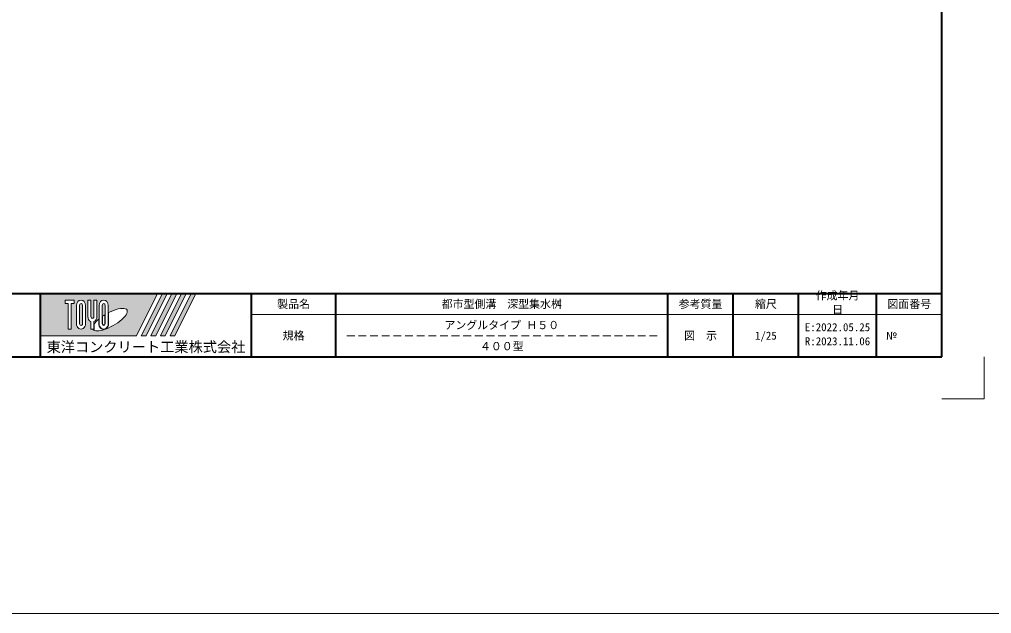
# Model space of a CAD drawing. Units: millimetres, scale not verified. Extents: x 42559 to 133118, y -58351 to -47326.
# Drawn here: x 124407 to 130170, y -58351 to -54831 of the extents above; entities that cross this region are included whole.
import ezdxf
from ezdxf.enums import TextEntityAlignment as Align

# ---------------------------------------------------------------- set-up
doc = ezdxf.new("R2010")
doc.units = ezdxf.units.MM
doc.header["$LTSCALE"] = 23
doc.linetypes.add('USER2', pattern=[3, 2, -1])
for name, color, linetype, lineweight in [('0_2', 1, 'Continuous', 13), ('Defpoints_3', 8, 'Continuous', 0), ('図枠', 7, 'Continuous', 5)]:
    doc.layers.add(name, color=color, linetype=linetype, lineweight=lineweight)
doc.styles.add('ＭＳ ゴシック', font='')
doc.styles.get('ＭＳ ゴシック').set_extended_font_data('MS Gothic')

msp = doc.modelspace()

# ---------------------------------------------------------------- hatches: boundary and pattern name
at = {"layer": '図枠'}
h = msp.add_hatch(color=256, dxfattribs=at)
h.paths.add_polyline_path([(124532.45, -56455.02), (124532.45, -56705.02), (125101.59, -56705.02), (125226.59, -56455.02)])
edge = h.paths.add_edge_path(flags=16)
edge.add_ellipse((124944.26, -56609.81), major_axis=(101.01, 56.54), ratio=0.3471473, start_angle=-144.311216, end_angle=72.189903, ccw=False)
edge.add_ellipse((124906.86, -56634.22), major_axis=(0, 34.38), ratio=0.8463542, start_angle=-160.703457, end_angle=-90)
edge.add_line((124935.95, -56634.22), (124935.95, -56568.7))
edge = h.paths.add_edge_path(flags=16)
edge.add_ellipse((124906.86, -56525.81), major_axis=(0, 31.73), ratio=0.8463542, start_angle=-90, end_angle=90, ccw=False)
edge.add_line((124933.71, -56525.81), (124933.71, -56634.22))
edge.add_ellipse((124906.86, -56634.22), major_axis=(0, 31.73), ratio=0.8463542, start_angle=90, end_angle=-90, ccw=False)
edge.add_line((124880, -56634.22), (124880, -56525.81))
edge = h.paths.add_edge_path(flags=16)
edge.add_line((124915.81, -56525.81), (124915.81, -56634.22))
edge.add_ellipse((124906.86, -56634.22), major_axis=(0, 10.58), ratio=0.8463542, start_angle=90, end_angle=-90, ccw=False)
edge.add_line((124897.9, -56634.22), (124897.9, -56525.81))
edge.add_ellipse((124906.86, -56525.81), major_axis=(0, 10.58), ratio=0.8463542, start_angle=-90, end_angle=90, ccw=False)
edge = h.paths.add_edge_path(flags=16)
edge.add_line((124913.57, -56581.22), (124913.57, -56634.22))
edge.add_ellipse((124906.86, -56634.22), major_axis=(0, 7.93), ratio=0.8463542, start_angle=90, end_angle=-90, ccw=False)
edge.add_line((124900.14, -56634.22), (124900.14, -56589.9))
edge.add_ellipse((124944.26, -56609.81), major_axis=(101.01, 56.54), ratio=0.3471473, start_angle=107.791742, end_angle=126.471319, ccw=False)
edge = h.paths.add_edge_path(flags=16)
edge.add_ellipse((124839.72, -56591.25), major_axis=(0, 31.73), ratio=0.8463542, start_angle=-163.341166, end_angle=-90, ccw=False)
edge.add_line((124848.67, -56621.17), (124848.67, -56665.95))
edge.add_line((124848.67, -56665.95), (124830.77, -56665.95))
edge.add_line((124830.77, -56665.95), (124830.77, -56621.17))
edge.add_ellipse((124839.72, -56591.25), major_axis=(0, 31.73), ratio=0.8463542, start_angle=90, end_angle=163.341166, ccw=False)
edge.add_line((124812.86, -56591.25), (124812.86, -56494.08))
edge.add_line((124812.86, -56494.08), (124830.77, -56494.08))
edge.add_line((124830.77, -56494.08), (124830.77, -56591.25))
edge.add_ellipse((124839.72, -56591.25), major_axis=(0, 10.58), ratio=0.8463542, start_angle=90, end_angle=-90)
edge.add_line((124848.67, -56591.25), (124848.67, -56494.08))
edge.add_line((124848.67, -56494.08), (124866.57, -56494.08))
edge.add_line((124866.57, -56494.08), (124866.57, -56591.25))
edge = h.paths.add_edge_path(flags=16)
edge.add_line((124877.76, -56606.86), (124877.76, -56634.22))
edge.add_ellipse((124906.86, -56634.22), major_axis=(0, 34.38), ratio=0.8463542, start_angle=90, end_angle=-171.54427)
edge.add_ellipse((124944.26, -56609.81), major_axis=(101.01, 56.54), ratio=0.3471473, start_angle=-178.649536, end_angle=-148.292442, ccw=False)
edge.add_line((124844.81, -56668.6), (124850.91, -56668.6))
edge.add_line((124850.91, -56668.6), (124850.91, -56635.08))
edge.add_ellipse((124944.26, -56609.81), major_axis=(101.01, 56.54), ratio=0.3471473, start_angle=148.21912, end_angle=165.908122, ccw=False)
edge = h.paths.add_edge_path(flags=16)
edge.add_ellipse((124772.58, -56525.81), major_axis=(0, 31.73), ratio=0.8463542, start_angle=-90, end_angle=90, ccw=False)
edge.add_line((124799.43, -56525.81), (124799.43, -56634.22))
edge.add_ellipse((124772.58, -56634.22), major_axis=(0, 31.73), ratio=0.8463542, start_angle=90, end_angle=-90, ccw=False)
edge.add_line((124745.72, -56634.22), (124745.72, -56525.81))
edge = h.paths.add_edge_path(flags=16)
edge.add_line((124781.53, -56525.81), (124781.53, -56634.22))
edge.add_ellipse((124772.58, -56634.22), major_axis=(0, 10.58), ratio=0.8463542, start_angle=90, end_angle=-90, ccw=False)
edge.add_line((124763.63, -56634.22), (124763.63, -56525.81))
edge.add_ellipse((124772.58, -56525.81), major_axis=(0, 10.58), ratio=0.8463542, start_angle=-90, end_angle=90, ccw=False)
h.paths.add_polyline_path([(124732.3, -56494.08), (124732.3, -56515.23), (124714.39, -56515.23), (124714.39, -56665.95), (124696.49, -56665.95), (124696.49, -56515.23), (124678.58, -56515.23), (124678.58, -56494.08)], flags=16)
for points in [[(125129.95, -56705.02), (125158.31, -56705.02), (125283.31, -56455.02), (125254.95, -56455.02)], [(125340.03, -56455.02), (125311.67, -56455.02), (125186.67, -56705.02), (125215.03, -56705.02)], [(125396.75, -56455.02), (125368.39, -56455.02), (125243.39, -56705.02), (125271.75, -56705.02)], [(125453.47, -56455.02), (125425.11, -56455.02), (125300.11, -56705.02), (125328.47, -56705.02)]]:
    msp.add_hatch(color=256, dxfattribs=at).paths.add_polyline_path(points)

# ---------------------------------------------------------------- linework, layer by layer
at = {"layer": '0_2'}
msp.add_line((69117.6, -58351.45), (133117.6, -58351.45), dxfattribs=at)
at = {"layer": 'Defpoints_3', "color": 1, "lineweight": 13}
for p in [(130126.2, -56830.02), (129876.2, -57080.02)]:
    msp.add_line(p, (130126.2, -57080.02), dxfattribs=at)
at = {"layer": '図枠', "lineweight": 40}
for p, q in [((129876.2, -56830.02), (129876.2, -49905.02)), ((120126.2, -56455.02), (129876.2, -56455.02)), ((124532.45, -56830.02), (124532.45, -56455.02)), ((125782.45, -56830.02), (125782.45, -56455.02)), ((126282.45, -56830.02), (126282.45, -56455.02)), ((128251.2, -56830.02), (128251.2, -56455.02)), ((128638.7, -56830.02), (128638.7, -56455.02)), ((129026.2, -56830.02), (129026.2, -56455.02)), ((129488.7, -56830.02), (129488.7, -56455.02)), ((120126.2, -56830.02), (129876.2, -56830.02))]:
    msp.add_line(p, q, dxfattribs=at)
at = {"layer": '図枠'}
for p, q in [((125226.59, -56455.02), (125101.59, -56705.02)), ((125254.95, -56455.02), (125129.95, -56705.02)), ((125283.31, -56455.02), (125158.31, -56705.02)), ((125311.67, -56455.02), (125186.67, -56705.02)), ((125340.03, -56455.02), (125215.03, -56705.02)), ((125368.39, -56455.02), (125243.39, -56705.02)), ((125396.75, -56455.02), (125271.75, -56705.02)), ((125425.11, -56455.02), (125300.11, -56705.02)), ((125453.47, -56455.02), (125328.47, -56705.02)), ((124678.58, -56494.08), (124678.58, -56515.23)), ((124678.58, -56494.08), (124732.3, -56494.08)), ((124696.49, -56515.23), (124678.58, -56515.23)), ((124696.49, -56515.23), (124696.49, -56665.95)), ((124714.39, -56515.23), (124714.39, -56665.95)), ((124732.3, -56515.23), (124714.39, -56515.23)), ((124732.3, -56494.08), (124732.3, -56515.23)), ((124745.72, -56525.81), (124745.72, -56634.22)), ((124763.63, -56634.22), (124763.63, -56525.81)), ((124781.53, -56525.81), (124781.53, -56634.22)), ((124799.43, -56634.22), (124799.43, -56525.81)), ((124812.86, -56494.08), (124830.77, -56494.08)), ((124812.86, -56591.25), (124812.86, -56494.08)), ((124830.77, -56494.08), (124830.77, -56591.25)), ((124848.67, -56494.08), (124866.57, -56494.08)), ((124848.67, -56591.25), (124848.67, -56494.08)), ((124866.57, -56494.08), (124866.57, -56591.25)), ((124880, -56525.81), (124880, -56634.22)), ((124897.9, -56634.22), (124897.9, -56525.81)), ((124915.81, -56525.81), (124915.81, -56634.22)), ((124933.71, -56634.22), (124933.71, -56525.81)), ((124900.14, -56634.22), (124900.14, -56589.9)), ((124913.57, -56581.22), (124913.57, -56634.22)), ((124935.95, -56634.22), (124935.95, -56568.7)), ((124830.77, -56621.17), (124830.77, -56665.95)), ((124848.67, -56621.17), (124848.67, -56665.95)), ((124850.91, -56635.08), (124850.91, -56668.6)), ((124877.76, -56606.86), (124877.76, -56634.22)), ((124532.45, -56705.02), (125101.59, -56705.02)), ((124714.39, -56665.95), (124696.49, -56665.95)), ((124848.67, -56665.95), (124830.77, -56665.95)), ((124844.81, -56668.6), (124850.91, -56668.6)), ((125129.95, -56705.02), (125158.31, -56705.02)), ((125186.67, -56705.02), (125215.03, -56705.02)), ((125243.39, -56705.02), (125271.75, -56705.02)), ((125300.11, -56705.02), (125328.47, -56705.02))]:
    msp.add_line(p, q, dxfattribs=at)
at = {"layer": '図枠', "lineweight": 13}
msp.add_line((129876.2, -56580.02), (125782.45, -56580.02), dxfattribs=at)
at = {"layer": '図枠', "linetype": 'USER2', "lineweight": 9}
msp.add_line((128188.7, -56705.02), (126344.95, -56705.02), dxfattribs=at)
at = {"layer": '図枠'}
for centre, major_axis, ratio, start_param, end_param in [((124772.58, -56525.81), (0, 31.73), 0.846354, 4.712389, 7.8539816), ((124772.58, -56525.81), (0, 10.58), 0.846354, 4.712389, 7.8539816), ((124906.86, -56525.81), (0, 31.73), 0.846354, 4.712389, 7.8539816), ((124906.86, -56525.81), (0, 10.58), 0.846354, 4.712389, 7.8539816), ((124944.26, -56609.81), (101.01, 56.54), 0.347147, 1.6817405, 1.8219833), ((124944.26, -56609.81), (101.01, 56.54), 0.347147, 4.2621853, 7.7429163), ((124772.58, -56634.22), (0, 31.73), 0.846354, 1.5707963, 4.712389), ((124772.58, -56634.22), (0, 10.58), 0.846354, 1.5707963, 4.712389), ((124839.72, -56591.25), (0, 31.73), 0.846354, 1.5707963, 2.8017557), ((124839.72, -56591.25), (0, 10.58), 0.846354, 1.5707963, 4.712389), ((124839.72, -56591.25), (0, 31.73), 0.846354, 3.4814296, 4.712389), ((124944.26, -56609.81), (101.01, 56.54), 0.347147, 2.0815197, 2.5155126), ((124906.86, -56634.22), (0, 34.38), 0.846354, 1.5707963, 3.3154679), ((124906.86, -56634.22), (0, 31.73), 0.846354, 1.5707963, 4.712389), ((124906.86, -56634.22), (0, 10.58), 0.846354, 1.5707963, 4.712389), ((124906.86, -56634.22), (0, 7.93), 0.846354, 1.5707963, 4.712389), ((124906.86, -56634.22), (0, 34.38), 0.846354, 3.5338438, 4.712389), ((124944.26, -56609.81), (101.01, 56.54), 0.347147, 3.2093975, 4.2004451)]:
    msp.add_ellipse(centre, major_axis=major_axis, ratio=ratio, start_param=start_param, end_param=end_param, dxfattribs=at)

# ---------------------------------------------------------------- texts
at = {"layer": '図枠', "style": 'ＭＳ ゴシック'}
for s, p in [('作成年月', (129127.95, -56443.48)), ('日', (129225.08, -56526.81)), ('E:2022.05.25', (129063.2, -56630.98)), ('R:2023.11.06', (129063.2, -56714.31))]:
    msp.add_text(s, height=47.47, dxfattribs=at).set_placement(p, align=Align.TOP_LEFT)
for s, height, p in [('製品名', 47.47, (126032.45, -56517.52)), ('都市型側溝\u3000深型集水桝', 47.47, (127266.83, -56517.52)), ('参考質量', 47.47, (128444.95, -56517.52)), ('縮尺', 47.47, (128832.45, -56517.52)), ('図面番号', 47.47, (129682.45, -56517.52)), ('アングルタイプ Ｈ５０', 47.47, (127266.83, -56642.52)), ('規格', 47.47, (126032.45, -56705.02)), ('図\u3000示', 47.47, (128444.95, -56705.02)), ('1/25', 47.47, (128832.45, -56705.02)), ('東洋コンクリート工業株式会社', 61.71, (125157.45, -56771.42)), ('４００型', 47.47, (127266.83, -56767.52))]:
    msp.add_text(s, height=height, dxfattribs=at).set_placement(p, align=Align.MIDDLE_CENTER)
msp.add_text('№', height=47.47, dxfattribs=at).set_placement((129544.14, -56705.02), align=Align.MIDDLE_LEFT)

doc.saveas('drawing.dxf')
